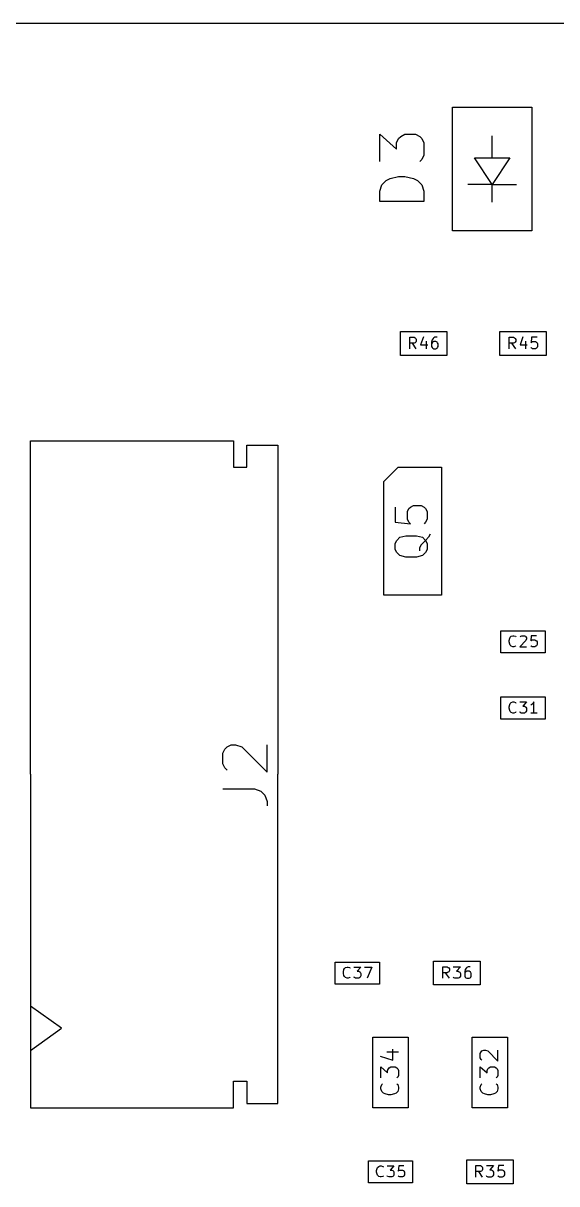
# Model space of a CAD drawing. Header units: millimetres. Extents: x 50 to 150, y -100 to -50.
# Drawn here: x 97.69 to 109.76, y -76.27 to -50 of the extents above; entities that cross this region are included whole.
import ezdxf

# ---------------------------------------------------------------- set-up
doc = ezdxf.new("R2010")
doc.units = ezdxf.units.MM
doc.layers.add('Edge.Cuts', color=254, linetype='CONTINUOUS', true_color=0xd0d2cd)
doc.layers.add('F.Fab', color=9, linetype='CONTINUOUS', true_color=0xafafaf)

msp = doc.modelspace()

# ---------------------------------------------------------------- linework, layer by layer
at = {"layer": 'Edge.Cuts', "linetype": 'CONTINUOUS'}
msp.add_line((52, -50), (148, -50), dxfattribs=at)
at = {"layer": 'F.Fab', "linetype": 'CONTINUOUS'}
for p, q in [((107.4, -51.9), (109.2, -51.9)), ((107.4, -54.7), (107.4, -51.9)), ((109.2, -51.9), (109.2, -54.7)), ((105.754819, -53.133332), (105.754819, -52.514285)), ((105.754819, -52.514285), (106.135771, -52.847618)), ((106.231009, -52.561904), (106.326247, -52.514285)), ((106.326247, -52.514285), (106.564342, -52.514285)), ((106.564342, -52.514285), (106.65958, -52.561904)), ((106.135771, -52.704761), (106.18339, -52.609523)), ((106.135771, -52.847618), (106.135771, -52.704761)), ((106.18339, -52.609523), (106.231009, -52.561904)), ((106.65958, -52.561904), (106.7072, -52.609523)), ((106.7072, -52.609523), (106.754819, -52.704761)), ((106.754819, -52.704761), (106.754819, -52.990475)), ((108.3, -53.05), (108.3, -52.55)), ((106.754819, -52.990475), (106.7072, -53.085713)), ((107.9, -53.05), (108.7, -53.05)), ((108.3, -53.65), (107.9, -53.05)), ((108.7, -53.05), (108.3, -53.65)), ((106.7072, -53.085713), (106.65958, -53.133332)), ((105.802438, -53.657142), (105.897676, -53.561904)), ((105.897676, -53.561904), (105.992914, -53.514285)), ((105.992914, -53.514285), (106.18339, -53.466666)), ((106.18339, -53.466666), (106.326247, -53.466666)), ((106.326247, -53.466666), (106.516723, -53.514285)), ((106.516723, -53.514285), (106.611961, -53.561904)), ((106.611961, -53.561904), (106.7072, -53.657142)), ((105.754819, -53.799999), (105.802438, -53.657142)), ((105.754819, -54.038094), (105.754819, -53.799999)), ((106.7072, -53.657142), (106.754819, -53.799999)), ((106.754819, -53.799999), (106.754819, -54.038094)), ((108.3, -53.65), (107.75, -53.65)), ((108.3, -53.65), (108.85, -53.65)), ((108.3, -54.05), (108.3, -53.65)), ((106.754819, -54.038094), (105.754819, -54.038094)), ((109.2, -54.7), (107.4, -54.7)), ((106.225, -56.98), (107.275, -56.98)), ((106.225, -57.52), (106.225, -56.98)), ((107.275, -56.98), (107.275, -57.52)), ((108.475, -56.98), (109.525, -56.98)), ((108.475, -57.52), (108.475, -56.98)), ((109.525, -56.98), (109.525, -57.52)), ((106.434285, -57.3682), (106.434285, -57.1082)), ((106.434285, -57.1082), (106.533333, -57.1082)), ((106.533333, -57.244391), (106.434285, -57.244391)), ((106.582857, -57.3682), (106.49619, -57.244391)), ((106.533333, -57.1082), (106.558095, -57.120581)), ((106.558095, -57.23201), (106.533333, -57.244391)), ((106.558095, -57.120581), (106.570476, -57.132962)), ((106.570476, -57.219629), (106.558095, -57.23201)), ((106.570476, -57.132962), (106.582857, -57.157724)), ((106.582857, -57.194867), (106.570476, -57.219629)), ((106.582857, -57.157724), (106.582857, -57.194867)), ((106.743809, -57.09582), (106.681904, -57.281534)), ((106.805714, -57.194867), (106.805714, -57.3682)), ((106.941904, -57.170105), (106.929523, -57.219629)), ((106.929523, -57.219629), (106.929523, -57.318677)), ((106.941904, -57.23201), (106.929523, -57.256772)), ((106.966666, -57.132962), (106.941904, -57.170105)), ((106.954285, -57.219629), (106.941904, -57.23201)), ((106.979047, -57.207248), (106.954285, -57.219629)), ((106.979047, -57.120581), (106.966666, -57.132962)), ((107.003809, -57.1082), (106.979047, -57.120581)), ((107.028571, -57.207248), (106.979047, -57.207248)), ((107.053333, -57.1082), (107.003809, -57.1082)), ((107.053333, -57.219629), (107.028571, -57.207248)), ((107.065714, -57.23201), (107.053333, -57.219629)), ((107.078095, -57.256772), (107.065714, -57.23201)), ((107.078095, -57.318677), (107.078095, -57.256772)), ((108.684285, -57.3682), (108.684285, -57.1082)), ((108.684285, -57.1082), (108.783333, -57.1082)), ((108.783333, -57.244391), (108.684285, -57.244391)), ((108.832857, -57.3682), (108.74619, -57.244391)), ((108.783333, -57.1082), (108.808095, -57.120581)), ((108.808095, -57.23201), (108.783333, -57.244391)), ((108.808095, -57.120581), (108.820476, -57.132962)), ((108.820476, -57.219629), (108.808095, -57.23201)), ((108.820476, -57.132962), (108.832857, -57.157724)), ((108.832857, -57.194867), (108.820476, -57.219629)), ((108.832857, -57.157724), (108.832857, -57.194867)), ((108.993809, -57.09582), (108.931904, -57.281534)), ((109.055714, -57.194867), (109.055714, -57.3682)), ((109.191904, -57.1082), (109.179523, -57.23201)), ((109.179523, -57.23201), (109.191904, -57.219629)), ((109.315714, -57.1082), (109.191904, -57.1082)), ((109.191904, -57.219629), (109.216666, -57.207248)), ((109.216666, -57.207248), (109.278571, -57.207248)), ((109.278571, -57.207248), (109.303333, -57.219629)), ((109.303333, -57.219629), (109.315714, -57.23201)), ((109.315714, -57.23201), (109.328095, -57.256772)), ((109.328095, -57.256772), (109.328095, -57.318677)), ((107.275, -57.52), (106.225, -57.52)), ((106.681904, -57.281534), (106.842857, -57.281534)), ((106.929523, -57.318677), (106.941904, -57.343439)), ((106.941904, -57.343439), (106.954285, -57.35582)), ((106.954285, -57.35582), (106.979047, -57.3682)), ((106.979047, -57.3682), (107.028571, -57.3682)), ((107.028571, -57.3682), (107.053333, -57.35582)), ((107.053333, -57.35582), (107.065714, -57.343439)), ((107.065714, -57.343439), (107.078095, -57.318677)), ((109.525, -57.52), (108.475, -57.52)), ((108.931904, -57.281534), (109.092857, -57.281534)), ((109.191904, -57.35582), (109.179523, -57.343439)), ((109.216666, -57.3682), (109.191904, -57.35582)), ((109.278571, -57.3682), (109.216666, -57.3682)), ((109.303333, -57.35582), (109.278571, -57.3682)), ((109.315714, -57.343439), (109.303333, -57.35582)), ((109.328095, -57.318677), (109.315714, -57.343439)), ((97.85, -59.45), (102.45, -59.45)), ((97.85, -67), (97.85, -59.45)), ((102.45, -59.45), (102.45, -60.05)), ((102.75, -59.55), (103.45, -59.55)), ((102.75, -60.05), (102.75, -59.55)), ((103.45, -59.55), (103.45, -67)), ((102.45, -60.05), (102.75, -60.05)), ((105.85, -60.375), (106.175, -60.05)), ((106.175, -60.05), (107.15, -60.05)), ((107.15, -60.05), (107.15, -62.95)), ((105.85, -62.95), (105.85, -60.375)), ((106.450222, -60.951428), (106.518794, -60.917142)), ((106.518794, -60.917142), (106.690222, -60.917142)), ((106.690222, -60.917142), (106.758794, -60.951428)), ((106.107365, -60.951428), (106.107365, -61.294285)), ((106.381651, -61.054285), (106.415937, -60.985714)), ((106.381651, -61.225714), (106.381651, -61.054285)), ((106.415937, -60.985714), (106.450222, -60.951428)), ((106.758794, -60.951428), (106.79308, -60.985714)), ((106.79308, -60.985714), (106.827365, -61.054285)), ((106.827365, -61.054285), (106.827365, -61.225714)), ((106.107365, -61.294285), (106.450222, -61.328571)), ((106.415937, -61.294285), (106.381651, -61.225714)), ((106.450222, -61.328571), (106.415937, -61.294285)), ((106.79308, -61.294285), (106.758794, -61.328571)), ((106.827365, -61.225714), (106.79308, -61.294285)), ((106.107365, -61.774285), (106.141651, -61.705714)), ((106.141651, -61.705714), (106.210222, -61.637142)), ((106.210222, -61.637142), (106.347365, -61.602857)), ((106.347365, -61.602857), (106.587365, -61.602857)), ((106.587365, -61.602857), (106.724508, -61.637142)), ((106.79308, -61.705714), (106.690222, -61.808571)), ((106.724508, -61.637142), (106.79308, -61.705714)), ((106.861651, -61.637142), (106.79308, -61.705714)), ((106.79308, -61.705714), (106.827365, -61.774285)), ((106.895937, -61.568571), (106.861651, -61.637142)), ((106.107365, -61.911428), (106.107365, -61.774285)), ((106.141651, -61.98), (106.107365, -61.911428)), ((106.210222, -62.048571), (106.141651, -61.98)), ((106.690222, -61.808571), (106.655937, -61.877142)), ((106.655937, -61.877142), (106.655937, -61.945714)), ((106.79308, -61.98), (106.724508, -62.048571)), ((106.827365, -61.911428), (106.79308, -61.98)), ((106.827365, -61.774285), (106.827365, -61.911428)), ((106.347365, -62.082857), (106.210222, -62.048571)), ((106.587365, -62.082857), (106.347365, -62.082857)), ((106.724508, -62.048571), (106.587365, -62.082857)), ((107.15, -62.95), (105.85, -62.95)), ((108.5, -63.75), (109.5, -63.75)), ((108.5, -64.25), (108.5, -63.75)), ((109.5, -63.75), (109.5, -64.25)), ((108.684524, -63.970717), (108.696428, -63.923098)), ((108.684524, -64.006431), (108.684524, -63.970717)), ((108.696428, -64.05405), (108.684524, -64.006431)), ((108.696428, -63.923098), (108.708333, -63.899289)), ((108.708333, -64.07786), (108.696428, -64.05405)), ((108.708333, -63.899289), (108.732143, -63.875479)), ((108.732143, -64.10167), (108.708333, -64.07786)), ((108.732143, -63.875479), (108.767857, -63.863574)), ((108.767857, -63.863574), (108.791666, -63.863574)), ((108.791666, -63.863574), (108.827381, -63.875479)), ((108.827381, -63.875479), (108.839285, -63.887384)), ((108.839285, -64.089765), (108.827381, -64.10167)), ((109.065476, -63.970717), (108.922619, -64.113574)), ((108.934524, -63.887384), (108.946428, -63.875479)), ((108.946428, -63.875479), (108.970238, -63.863574)), ((108.970238, -63.863574), (109.029762, -63.863574)), ((109.029762, -63.863574), (109.053571, -63.875479)), ((109.053571, -63.875479), (109.065476, -63.887384)), ((109.065476, -63.887384), (109.077381, -63.911193)), ((109.077381, -63.935003), (109.065476, -63.970717)), ((109.077381, -63.911193), (109.077381, -63.935003)), ((109.184523, -63.863574), (109.172619, -63.982622)), ((109.172619, -63.982622), (109.184523, -63.970717)), ((109.184523, -64.10167), (109.172619, -64.089765)), ((109.303571, -63.863574), (109.184523, -63.863574)), ((109.184523, -63.970717), (109.208333, -63.958812)), ((109.208333, -63.958812), (109.267857, -63.958812)), ((109.267857, -63.958812), (109.291666, -63.970717)), ((109.291666, -63.970717), (109.303571, -63.982622)), ((109.303571, -64.089765), (109.291666, -64.10167)), ((109.303571, -63.982622), (109.315476, -64.006431)), ((109.315476, -64.065955), (109.303571, -64.089765)), ((109.315476, -64.006431), (109.315476, -64.065955)), ((109.5, -64.25), (108.5, -64.25)), ((108.767857, -64.113574), (108.732143, -64.10167)), ((108.791666, -64.113574), (108.767857, -64.113574)), ((108.827381, -64.10167), (108.791666, -64.113574)), ((108.922619, -64.113574), (109.077381, -64.113574)), ((109.208333, -64.113574), (109.184523, -64.10167)), ((109.267857, -64.113574), (109.208333, -64.113574)), ((109.291666, -64.10167), (109.267857, -64.113574)), ((108.5, -65.25), (109.5, -65.25)), ((108.5, -65.75), (108.5, -65.25)), ((108.696428, -65.423098), (108.708333, -65.399289)), ((108.708333, -65.399289), (108.732143, -65.375479)), ((108.732143, -65.375479), (108.767857, -65.363574)), ((108.767857, -65.363574), (108.791666, -65.363574)), ((108.791666, -65.363574), (108.827381, -65.375479)), ((108.827381, -65.375479), (108.839285, -65.387384)), ((108.922619, -65.363574), (109.077381, -65.363574)), ((109.077381, -65.363574), (108.994047, -65.458812)), ((109.220238, -65.399289), (109.196428, -65.423098)), ((109.244047, -65.363574), (109.220238, -65.399289)), ((109.244047, -65.613574), (109.244047, -65.363574)), ((109.5, -65.25), (109.5, -65.75)), ((108.684524, -65.470717), (108.696428, -65.423098)), ((108.684524, -65.506431), (108.684524, -65.470717)), ((108.696428, -65.55405), (108.684524, -65.506431)), ((108.708333, -65.57786), (108.696428, -65.55405)), ((108.732143, -65.60167), (108.708333, -65.57786)), ((108.767857, -65.613574), (108.732143, -65.60167)), ((108.791666, -65.613574), (108.767857, -65.613574)), ((108.827381, -65.60167), (108.791666, -65.613574)), ((108.839285, -65.589765), (108.827381, -65.60167)), ((108.934524, -65.60167), (108.922619, -65.589765)), ((108.958333, -65.613574), (108.934524, -65.60167)), ((109.029762, -65.613574), (108.958333, -65.613574)), ((108.994047, -65.458812), (109.029762, -65.458812)), ((109.029762, -65.458812), (109.053571, -65.470717)), ((109.053571, -65.60167), (109.029762, -65.613574)), ((109.053571, -65.470717), (109.065476, -65.482622)), ((109.065476, -65.589765), (109.053571, -65.60167)), ((109.065476, -65.482622), (109.077381, -65.506431)), ((109.077381, -65.565955), (109.065476, -65.589765)), ((109.077381, -65.506431), (109.077381, -65.565955)), ((109.196428, -65.423098), (109.172619, -65.435003)), ((109.315476, -65.613574), (109.172619, -65.613574)), ((109.5, -65.75), (108.5, -65.75)), ((102.204819, -66.523809), (102.252438, -66.428571)), ((102.252438, -66.428571), (102.300057, -66.380952)), ((102.300057, -66.380952), (102.395295, -66.333333)), ((102.395295, -66.333333), (102.490533, -66.333333)), ((102.490533, -66.333333), (102.63339, -66.380952)), ((102.63339, -66.380952), (103.204819, -66.95238)), ((103.204819, -66.95238), (103.204819, -66.333333)), ((102.204819, -66.761904), (102.204819, -66.523809)), ((102.252438, -66.857142), (102.204819, -66.761904)), ((102.300057, -66.904761), (102.252438, -66.857142)), ((97.85, -67), (97.85, -74.55)), ((103.45, -74.45), (103.45, -67)), ((102.204819, -67.333333), (102.919104, -67.333333)), ((102.919104, -67.333333), (103.061961, -67.380952)), ((103.061961, -67.380952), (103.1572, -67.47619)), ((103.1572, -67.47619), (103.204819, -67.619047)), ((103.204819, -67.619047), (103.204819, -67.714285)), ((104.75, -71.25), (105.75, -71.25)), ((104.75, -71.75), (104.75, -71.25)), ((104.934524, -71.470717), (104.946428, -71.423098)), ((104.946428, -71.423098), (104.958333, -71.399289)), ((104.958333, -71.399289), (104.982143, -71.375479)), ((104.982143, -71.375479), (105.017857, -71.363574)), ((105.017857, -71.363574), (105.041666, -71.363574)), ((105.041666, -71.363574), (105.077381, -71.375479)), ((105.077381, -71.375479), (105.089285, -71.387384)), ((105.172619, -71.363574), (105.327381, -71.363574)), ((105.327381, -71.363574), (105.244047, -71.458812)), ((105.410714, -71.363574), (105.57738, -71.363574)), ((105.57738, -71.363574), (105.470238, -71.613574)), ((105.75, -71.25), (105.75, -71.75)), ((106.975, -71.23), (108.025, -71.23)), ((106.975, -71.77), (106.975, -71.23)), ((107.184285, -71.6182), (107.184285, -71.3582)), ((107.184285, -71.3582), (107.283333, -71.3582)), ((107.283333, -71.3582), (107.308095, -71.370581)), ((107.308095, -71.370581), (107.320476, -71.382962)), ((107.320476, -71.382962), (107.332857, -71.407724)), ((107.332857, -71.444867), (107.320476, -71.469629)), ((107.332857, -71.407724), (107.332857, -71.444867)), ((107.419523, -71.3582), (107.580476, -71.3582)), ((107.580476, -71.3582), (107.493809, -71.457248)), ((107.691904, -71.420105), (107.679523, -71.469629)), ((107.716666, -71.382962), (107.691904, -71.420105)), ((107.729047, -71.370581), (107.716666, -71.382962)), ((107.753809, -71.3582), (107.729047, -71.370581)), ((107.803333, -71.3582), (107.753809, -71.3582)), ((108.025, -71.23), (108.025, -71.77)), ((104.934524, -71.506431), (104.934524, -71.470717)), ((104.946428, -71.55405), (104.934524, -71.506431)), ((104.958333, -71.57786), (104.946428, -71.55405)), ((104.982143, -71.60167), (104.958333, -71.57786)), ((105.017857, -71.613574), (104.982143, -71.60167)), ((105.041666, -71.613574), (105.017857, -71.613574)), ((105.077381, -71.60167), (105.041666, -71.613574)), ((105.089285, -71.589765), (105.077381, -71.60167)), ((105.184524, -71.60167), (105.172619, -71.589765)), ((105.208333, -71.613574), (105.184524, -71.60167)), ((105.279762, -71.613574), (105.208333, -71.613574)), ((105.244047, -71.458812), (105.279762, -71.458812)), ((105.279762, -71.458812), (105.303571, -71.470717)), ((105.303571, -71.60167), (105.279762, -71.613574)), ((105.303571, -71.470717), (105.315476, -71.482622)), ((105.315476, -71.589765), (105.303571, -71.60167)), ((105.315476, -71.482622), (105.327381, -71.506431)), ((105.327381, -71.565955), (105.315476, -71.589765)), ((105.327381, -71.506431), (105.327381, -71.565955)), ((107.283333, -71.494391), (107.184285, -71.494391)), ((107.332857, -71.6182), (107.24619, -71.494391)), ((107.308095, -71.48201), (107.283333, -71.494391)), ((107.320476, -71.469629), (107.308095, -71.48201)), ((107.431904, -71.60582), (107.419523, -71.593439)), ((107.456666, -71.6182), (107.431904, -71.60582)), ((107.530952, -71.6182), (107.456666, -71.6182)), ((107.493809, -71.457248), (107.530952, -71.457248)), ((107.530952, -71.457248), (107.555714, -71.469629)), ((107.555714, -71.60582), (107.530952, -71.6182)), ((107.555714, -71.469629), (107.568095, -71.48201)), ((107.568095, -71.593439), (107.555714, -71.60582)), ((107.568095, -71.48201), (107.580476, -71.506772)), ((107.580476, -71.568677), (107.568095, -71.593439)), ((107.580476, -71.506772), (107.580476, -71.568677)), ((107.679523, -71.469629), (107.679523, -71.568677)), ((107.691904, -71.48201), (107.679523, -71.506772)), ((107.679523, -71.568677), (107.691904, -71.593439)), ((107.704285, -71.469629), (107.691904, -71.48201)), ((107.691904, -71.593439), (107.704285, -71.60582)), ((107.729047, -71.457248), (107.704285, -71.469629)), ((107.704285, -71.60582), (107.729047, -71.6182)), ((107.778571, -71.457248), (107.729047, -71.457248)), ((107.729047, -71.6182), (107.778571, -71.6182)), ((107.803333, -71.469629), (107.778571, -71.457248)), ((107.778571, -71.6182), (107.803333, -71.60582)), ((107.815714, -71.48201), (107.803333, -71.469629)), ((107.803333, -71.60582), (107.815714, -71.593439)), ((107.828095, -71.506772), (107.815714, -71.48201)), ((107.815714, -71.593439), (107.828095, -71.568677)), ((107.828095, -71.568677), (107.828095, -71.506772)), ((105.75, -71.75), (104.75, -71.75)), ((108.025, -71.77), (106.975, -71.77)), ((98.557107, -72.75), (97.85, -72.25)), ((97.85, -73.25), (98.557107, -72.75)), ((105.6, -72.95), (106.4, -72.95)), ((105.6, -74.55), (105.6, -72.95)), ((106.4, -72.95), (106.4, -74.55)), ((107.85, -72.95), (108.65, -72.95)), ((107.85, -74.55), (107.85, -72.95)), ((108.65, -72.95), (108.65, -74.55)), ((105.91526, -73.283333), (106.181927, -73.283333)), ((106.048594, -73.473809), (106.048594, -73.22619)), ((108.031927, -73.321428), (108.050975, -73.283333)), ((108.050975, -73.283333), (108.070022, -73.264285)), ((108.070022, -73.264285), (108.108118, -73.245238)), ((108.108118, -73.245238), (108.146213, -73.245238)), ((108.146213, -73.245238), (108.203356, -73.264285)), ((108.203356, -73.264285), (108.431927, -73.492857)), ((108.431927, -73.492857), (108.431927, -73.245238)), ((105.76288, -73.378571), (106.048594, -73.473809)), ((108.031927, -73.416666), (108.031927, -73.321428)), ((108.050975, -73.454761), (108.031927, -73.416666)), ((108.070022, -73.473809), (108.050975, -73.454761)), ((105.781927, -73.873809), (105.781927, -73.62619)), ((105.781927, -73.62619), (105.934308, -73.759523)), ((105.934308, -73.70238), (105.953356, -73.664285)), ((105.934308, -73.759523), (105.934308, -73.70238)), ((105.953356, -73.664285), (105.972403, -73.645237)), ((105.972403, -73.645237), (106.010499, -73.62619)), ((106.010499, -73.62619), (106.105737, -73.62619)), ((106.105737, -73.62619), (106.143832, -73.645237)), ((106.143832, -73.645237), (106.16288, -73.664285)), ((106.16288, -73.664285), (106.181927, -73.70238)), ((106.181927, -73.816666), (106.16288, -73.854761)), ((106.181927, -73.70238), (106.181927, -73.816666)), ((108.031927, -73.873809), (108.031927, -73.62619)), ((108.031927, -73.62619), (108.184308, -73.759523)), ((108.184308, -73.70238), (108.203356, -73.664285)), ((108.184308, -73.759523), (108.184308, -73.70238)), ((108.203356, -73.664285), (108.222403, -73.645237)), ((108.222403, -73.645237), (108.260499, -73.62619)), ((108.260499, -73.62619), (108.355737, -73.62619)), ((108.355737, -73.62619), (108.393832, -73.645237)), ((108.393832, -73.645237), (108.41288, -73.664285)), ((108.41288, -73.664285), (108.431927, -73.70238)), ((108.431927, -73.816666), (108.41288, -73.854761)), ((108.431927, -73.70238), (108.431927, -73.816666)), ((102.45, -73.95), (102.75, -73.95)), ((102.45, -74.55), (102.45, -73.95)), ((102.75, -73.95), (102.75, -74.45)), ((105.781927, -74.083332), (105.800975, -74.02619)), ((105.800975, -74.02619), (105.820022, -74.007142)), ((106.16288, -73.854761), (106.143832, -73.873809)), ((106.143832, -74.007142), (106.16288, -74.02619)), ((106.16288, -74.02619), (106.181927, -74.083332)), ((108.031927, -74.083332), (108.050975, -74.02619)), ((108.050975, -74.02619), (108.070022, -74.007142)), ((108.41288, -73.854761), (108.393832, -73.873809)), ((108.393832, -74.007142), (108.41288, -74.02619)), ((108.41288, -74.02619), (108.431927, -74.083332)), ((105.781927, -74.121428), (105.781927, -74.083332)), ((105.800975, -74.178571), (105.781927, -74.121428)), ((105.83907, -74.216666), (105.800975, -74.178571)), ((105.877165, -74.235713), (105.83907, -74.216666)), ((105.953356, -74.254761), (105.877165, -74.235713)), ((106.010499, -74.254761), (105.953356, -74.254761)), ((106.086689, -74.235713), (106.010499, -74.254761)), ((106.124784, -74.216666), (106.086689, -74.235713)), ((106.16288, -74.178571), (106.124784, -74.216666)), ((106.181927, -74.121428), (106.16288, -74.178571)), ((106.181927, -74.083332), (106.181927, -74.121428)), ((108.031927, -74.121428), (108.031927, -74.083332)), ((108.050975, -74.178571), (108.031927, -74.121428)), ((108.08907, -74.216666), (108.050975, -74.178571)), ((108.127165, -74.235713), (108.08907, -74.216666)), ((108.203356, -74.254761), (108.127165, -74.235713)), ((108.260499, -74.254761), (108.203356, -74.254761)), ((108.336689, -74.235713), (108.260499, -74.254761)), ((108.374784, -74.216666), (108.336689, -74.235713)), ((108.41288, -74.178571), (108.374784, -74.216666)), ((108.431927, -74.121428), (108.41288, -74.178571)), ((108.431927, -74.083332), (108.431927, -74.121428)), ((97.85, -74.55), (102.45, -74.55)), ((102.75, -74.45), (103.45, -74.45)), ((106.4, -74.55), (105.6, -74.55)), ((108.65, -74.55), (107.85, -74.55)), ((105.5, -75.75), (106.5, -75.75)), ((105.5, -76.25), (105.5, -75.75)), ((105.696428, -75.923098), (105.708333, -75.899289)), ((105.708333, -75.899289), (105.732143, -75.875479)), ((105.732143, -75.875479), (105.767857, -75.863574)), ((105.767857, -75.863574), (105.791666, -75.863574)), ((105.791666, -75.863574), (105.827381, -75.875479)), ((105.827381, -75.875479), (105.839285, -75.887384)), ((105.922619, -75.863574), (106.077381, -75.863574)), ((106.077381, -75.863574), (105.994047, -75.958812)), ((106.184523, -75.863574), (106.172619, -75.982622)), ((106.303571, -75.863574), (106.184523, -75.863574)), ((106.5, -75.75), (106.5, -76.25)), ((107.725, -75.73), (108.775, -75.73)), ((107.725, -76.27), (107.725, -75.73)), ((107.934285, -76.1182), (107.934285, -75.8582)), ((107.934285, -75.8582), (108.033333, -75.8582)), ((108.033333, -75.8582), (108.058095, -75.870581)), ((108.058095, -75.870581), (108.070476, -75.882962)), ((108.070476, -75.882962), (108.082857, -75.907724)), ((108.082857, -75.907724), (108.082857, -75.944867)), ((108.169523, -75.8582), (108.330476, -75.8582)), ((108.330476, -75.8582), (108.243809, -75.957248)), ((108.441904, -75.8582), (108.429523, -75.98201)), ((108.565714, -75.8582), (108.441904, -75.8582)), ((108.775, -75.73), (108.775, -76.27)), ((105.684524, -75.970717), (105.696428, -75.923098)), ((105.684524, -76.006431), (105.684524, -75.970717)), ((105.696428, -76.05405), (105.684524, -76.006431)), ((105.708333, -76.07786), (105.696428, -76.05405)), ((105.732143, -76.10167), (105.708333, -76.07786)), ((105.767857, -76.113574), (105.732143, -76.10167)), ((105.791666, -76.113574), (105.767857, -76.113574)), ((105.827381, -76.10167), (105.791666, -76.113574)), ((105.839285, -76.089765), (105.827381, -76.10167)), ((105.934524, -76.10167), (105.922619, -76.089765)), ((105.958333, -76.113574), (105.934524, -76.10167)), ((106.029762, -76.113574), (105.958333, -76.113574)), ((105.994047, -75.958812), (106.029762, -75.958812)), ((106.029762, -75.958812), (106.053571, -75.970717)), ((106.053571, -76.10167), (106.029762, -76.113574)), ((106.053571, -75.970717), (106.065476, -75.982622)), ((106.065476, -76.089765), (106.053571, -76.10167)), ((106.065476, -75.982622), (106.077381, -76.006431)), ((106.077381, -76.065955), (106.065476, -76.089765)), ((106.077381, -76.006431), (106.077381, -76.065955)), ((106.172619, -75.982622), (106.184523, -75.970717)), ((106.184523, -76.10167), (106.172619, -76.089765)), ((106.184523, -75.970717), (106.208333, -75.958812)), ((106.208333, -76.113574), (106.184523, -76.10167)), ((106.208333, -75.958812), (106.267857, -75.958812)), ((106.267857, -76.113574), (106.208333, -76.113574)), ((106.267857, -75.958812), (106.291666, -75.970717)), ((106.291666, -76.10167), (106.267857, -76.113574)), ((106.291666, -75.970717), (106.303571, -75.982622)), ((106.303571, -76.089765), (106.291666, -76.10167)), ((106.303571, -75.982622), (106.315476, -76.006431)), ((106.315476, -76.065955), (106.303571, -76.089765)), ((106.315476, -76.006431), (106.315476, -76.065955)), ((108.033333, -75.994391), (107.934285, -75.994391)), ((108.082857, -76.1182), (107.99619, -75.994391)), ((108.058095, -75.98201), (108.033333, -75.994391)), ((108.070476, -75.969629), (108.058095, -75.98201)), ((108.082857, -75.944867), (108.070476, -75.969629)), ((108.181904, -76.10582), (108.169523, -76.093439)), ((108.206666, -76.1182), (108.181904, -76.10582)), ((108.280952, -76.1182), (108.206666, -76.1182)), ((108.243809, -75.957248), (108.280952, -75.957248)), ((108.280952, -75.957248), (108.305714, -75.969629)), ((108.305714, -76.10582), (108.280952, -76.1182)), ((108.305714, -75.969629), (108.318095, -75.98201)), ((108.318095, -76.093439), (108.305714, -76.10582)), ((108.318095, -75.98201), (108.330476, -76.006772)), ((108.330476, -76.068677), (108.318095, -76.093439)), ((108.330476, -76.006772), (108.330476, -76.068677)), ((108.429523, -75.98201), (108.441904, -75.969629)), ((108.441904, -76.10582), (108.429523, -76.093439)), ((108.441904, -75.969629), (108.466666, -75.957248)), ((108.466666, -76.1182), (108.441904, -76.10582)), ((108.466666, -75.957248), (108.528571, -75.957248)), ((108.528571, -76.1182), (108.466666, -76.1182)), ((108.528571, -75.957248), (108.553333, -75.969629)), ((108.553333, -76.10582), (108.528571, -76.1182)), ((108.553333, -75.969629), (108.565714, -75.98201)), ((108.565714, -76.093439), (108.553333, -76.10582)), ((108.565714, -75.98201), (108.578095, -76.006772)), ((108.578095, -76.068677), (108.565714, -76.093439)), ((108.578095, -76.006772), (108.578095, -76.068677)), ((106.5, -76.25), (105.5, -76.25)), ((108.775, -76.27), (107.725, -76.27))]:
    msp.add_line(p, q, dxfattribs=at)

doc.saveas('drawing.dxf')
